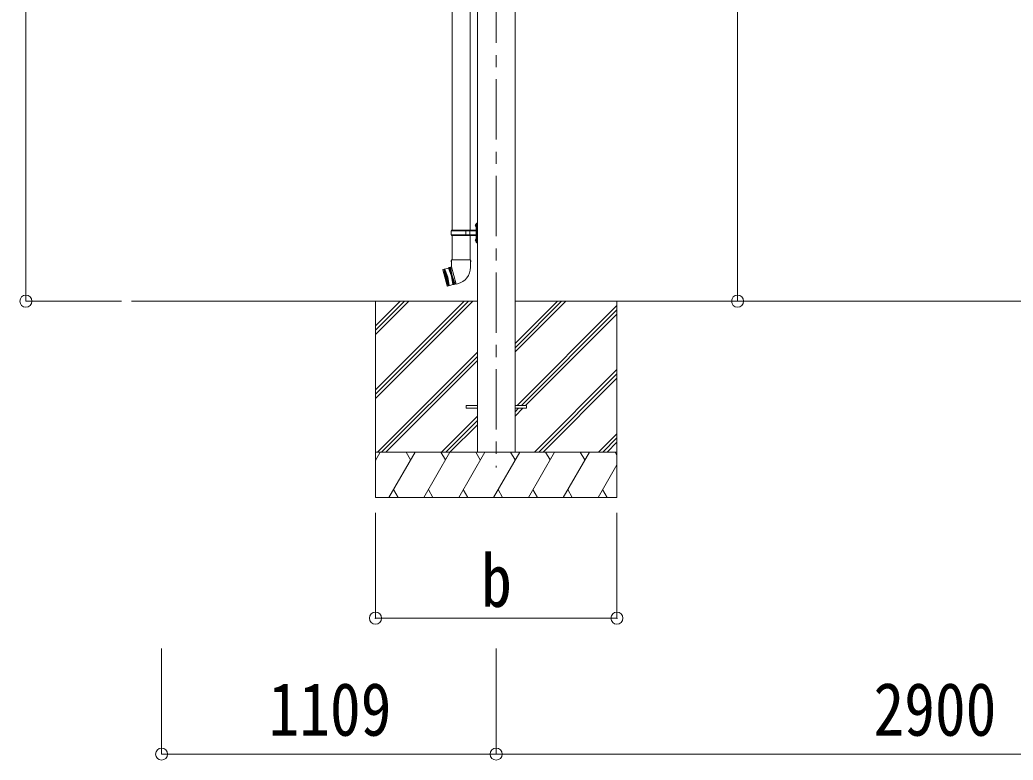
# Model space of a CAD drawing. Units: millimetres at full size, sheet at 1:40. Extents: x -11243 to 77708, y -7760 to 25636.
# Drawn here: x 48583 to 51873, y 10280 to 12731 of the extents above; entities that cross this region are included whole.
import ezdxf
from ezdxf.enums import TextEntityAlignment as Align

# ---------------------------------------------------------------- set-up
doc = ezdxf.new("R2010")
doc.units = ezdxf.units.MM
doc.header["$LTSCALE"] = 40
doc.header["$PDMODE"] = 32
doc.header["$PDSIZE"] = 40
doc.linetypes.add('CHAIN1', pattern=[8, 5, -1, 1, -1])
for name, color, linetype, lineweight in [('0-0_0', 7, 'Continuous', 9), ('0-1_本体', 5, 'CHAIN1', 9), ('0-3_ELV2', 4, 'Continuous', 9), ('0-6_OTH_LINE', 6, 'Continuous', 9), ('0-9_OUTLINE', 7, 'Continuous', 9)]:
    doc.layers.add(name, color=color, linetype=linetype, lineweight=lineweight)
doc.styles.add('ＭＳ ゴシック', font='')
doc.styles.get('ＭＳ ゴシック').set_extended_font_data('MS Gothic')

msp = doc.modelspace()

# ---------------------------------------------------------------- linework, layer by layer
at = {"layer": '0-0_0'}
for p, q in [((48952.26, 11799.85), (50098.32, 11799.85)), ((49760.82, 11799.85), (49760.82, 11149.85)), ((49760.82, 11505.67), (50055, 11799.85)), ((49760.82, 11491.53), (50069.14, 11799.85)), ((49760.82, 11477.39), (50083.28, 11799.85)), ((49760.82, 11689.52), (49871.15, 11799.85)), ((49760.82, 11703.66), (49857.01, 11799.85)), ((49760.82, 11717.8), (49842.87, 11799.85)), ((50223.32, 11799.85), (52998.24, 11799.85)), ((50223.32, 11631.52), (50391.65, 11799.85)), ((50223.32, 11645.66), (50377.51, 11799.85)), ((50223.32, 11659.81), (50363.37, 11799.85)), ((50230, 11454.35), (50560.82, 11785.17)), ((50560.82, 11799.85), (50560.82, 11149.85)), ((50244.14, 11454.35), (50560.82, 11771.03)), ((50258.28, 11454.35), (50560.82, 11756.89)), ((49767.13, 11299.85), (50098.32, 11631.04)), ((49781.27, 11299.85), (50098.32, 11616.9)), ((49795.41, 11299.85), (50098.32, 11602.76)), ((50287.63, 11299.85), (50560.82, 11573.04)), ((50301.77, 11299.85), (50560.82, 11558.9)), ((50315.91, 11299.85), (50560.82, 11544.76)), ((50223.32, 11419.39), (50249.28, 11445.35)), ((50223.32, 11433.53), (50235.14, 11445.35)), ((50098.32, 11418.91), (49979.26, 11299.85)), ((49993.4, 11299.85), (50098.32, 11404.77)), ((50007.54, 11299.85), (50098.32, 11390.63)), ((50499.76, 11299.85), (50560.82, 11360.91)), ((50513.9, 11299.85), (50560.82, 11346.77)), ((50528.04, 11299.85), (50560.82, 11332.63)), ((50560.82, 11299.85), (49760.82, 11299.85)), ((49760.82, 11272.35), (49776.7, 11299.85)), ((49805.57, 11149.85), (49892.17, 11299.85)), ((49877.17, 11273.87), (49862.17, 11299.85)), ((49921.04, 11149.85), (50007.64, 11299.85)), ((49992.64, 11273.87), (49977.64, 11299.85)), ((50036.51, 11149.85), (50123.11, 11299.85)), ((50108.11, 11273.87), (50093.11, 11299.85)), ((50151.98, 11149.85), (50238.58, 11299.85)), ((50223.58, 11273.87), (50208.58, 11299.85)), ((50267.45, 11149.85), (50354.05, 11299.85)), ((50339.05, 11273.87), (50324.05, 11299.85)), ((50382.92, 11149.85), (50469.52, 11299.85)), ((50439.52, 11299.85), (50454.52, 11273.87)), ((50554.99, 11299.85), (50560.82, 11289.75)), ((50498.39, 11149.85), (50560.82, 11257.99)), ((49820.56, 11175.83), (49835.56, 11149.85)), ((49936.03, 11175.83), (49951.03, 11149.85)), ((50051.51, 11175.83), (50066.51, 11149.85)), ((50166.98, 11175.83), (50181.97, 11149.85)), ((50282.45, 11175.83), (50297.44, 11149.85)), ((50397.92, 11175.83), (50412.91, 11149.85)), ((50513.38, 11175.83), (50528.38, 11149.85)), ((49760.82, 11149.85), (50560.82, 11149.85))]:
    msp.add_line(p, q, dxfattribs=at)
at = {"layer": '0-1_本体'}
msp.add_line((50160.82, 14454.68), (50160.82, 11249.24), dxfattribs=at)
at = {"layer": '0-3_ELV2'}
for p, q in [((50098.32, 11299.85), (50098.32, 14153.75)), ((50223.32, 14153.75), (50223.32, 11299.85)), ((50060.82, 11454.35), (50098.32, 11454.35)), ((50060.82, 11454.35), (50060.82, 11445.35)), ((50223.32, 11454.35), (50260.82, 11454.35)), ((50260.82, 11454.35), (50260.82, 11445.35)), ((50060.82, 11445.35), (50098.32, 11445.35)), ((50223.32, 11445.35), (50260.82, 11445.35))]:
    msp.add_line(p, q, dxfattribs=at)
at = {"layer": '0-6_OTH_LINE'}
for p, q in [((48602.63, 11799.85), (48602.63, 14373.62)), ((50960.49, 14154.85), (50960.49, 11799.85)), ((48602.63, 11799.85), (48918.87, 11799.85)), ((50960.49, 11799.85), (50320.46, 11799.85)), ((49760.82, 10749.85), (49760.82, 11098.85)), ((50560.82, 10749.85), (50560.82, 11098.85)), ((49760.82, 10749.85), (50560.82, 10749.85)), ((49052.26, 10299.85), (49052.26, 10649.85)), ((50160.86, 10299.85), (50160.86, 10649.85)), ((49052.26, 10299.85), (50160.86, 10299.85)), ((50160.86, 10299.85), (53060.74, 10299.85))]:
    msp.add_line(p, q, dxfattribs=at)
for p in [(48602.63, 11799.85), (50960.49, 11799.85), (49760.82, 10749.85), (50560.82, 10749.85), (49052.26, 10299.85), (50160.86, 10299.85)]:
    msp.add_point(p, dxfattribs=at)
at = {"layer": '0-9_OUTLINE'}
for p, q in [((50014.47, 12924.36), (50014.47, 12034.85)), ((50074.17, 12924.36), (50074.17, 12034.85)), ((50092.02, 12052), (50094.06, 12051)), ((50093.29, 12054), (50093.92, 12054)), ((50093.29, 12054), (50093.29, 12045.7)), ((50093.29, 12045.7), (50093.92, 12045.7)), ((50093.92, 12054), (50094.32, 12053.6)), ((50094.06, 12051), (50094.67, 12049.85)), ((50096.32, 12058.35), (50094.32, 12056.35)), ((50094.32, 12056.35), (50094.32, 11995.35)), ((50096.32, 12058.35), (50096.32, 11993.35)), ((50096.32, 12058.35), (50098.32, 12058.35)), ((50011.32, 12032.85), (50012.32, 12034.85)), ((50011.32, 12018.85), (50011.32, 12032.85)), ((50059.81, 12032.85), (50011.32, 12032.85)), ((50011.32, 12018.85), (50012.32, 12016.85)), ((50059.81, 12018.85), (50011.32, 12018.85)), ((50093.82, 12034.85), (50012.32, 12034.85)), ((50012.32, 12016.85), (50093.82, 12016.85)), ((50014.47, 12016.85), (50014.47, 11937.15)), ((50059.81, 12016.85), (50059.81, 12034.85)), ((50060.57, 12034.85), (50062.57, 12032.85)), ((50060.57, 12016.85), (50062.57, 12018.85)), ((50093.82, 12032.85), (50062.57, 12032.85)), ((50093.82, 12018.85), (50062.57, 12018.85)), ((50072.94, 12032.85), (50070.94, 12034.85)), ((50072.94, 12018.85), (50070.94, 12016.85)), ((50072.94, 12018.85), (50072.94, 12032.85)), ((50074.17, 12016.85), (50074.17, 11937.15)), ((50092.02, 12004), (50094.06, 12003)), ((50093.29, 12006), (50093.92, 12006)), ((50093.29, 12006), (50093.29, 11997.7)), ((50093.29, 11997.7), (50093.92, 11997.7)), ((50093.92, 12006), (50093.92, 11997.7)), ((50093.92, 12006), (50094.32, 12005.6)), ((50093.92, 11997.7), (50094.32, 11998.1)), ((50094.06, 12003), (50094.67, 12001.85)), ((50094.32, 11995.35), (50096.32, 11993.35)), ((50098.32, 11993.35), (50096.32, 11993.35)), ((50012.62, 11937.15), (50010.92, 11932.65)), ((50012.65, 11932.15), (50010.92, 11932.65)), ((50012.76, 11913.9), (50012.37, 11913.8)), ((50012.37, 11913.8), (50027.97, 11855.55)), ((50076.02, 11937.15), (50012.62, 11937.15)), ((50012.62, 11937.15), (50012.76, 11913.9)), ((50076.02, 11937.15), (50075.87, 11912.15)), ((49984.04, 11903.62), (49984.39, 11904.23)), ((49984.04, 11903.62), (49998.35, 11850.2)), ((50002.26, 11909.02), (49984.39, 11904.23)), ((49998.96, 11849.85), (49984.39, 11904.23)), ((49988.25, 11905.27), (50002.82, 11850.89)), ((49992.64, 11877.3), (49988.25, 11905.27)), ((49990.18, 11905.79), (50004.76, 11851.4)), ((50000.37, 11879.37), (49990.18, 11905.79)), ((50004.9, 11910.76), (50002.26, 11909.02)), ((50004.9, 11910.76), (50006.83, 11911.28)), ((50019.99, 11854.45), (50004.9, 11910.76)), ((50009.79, 11911.82), (50006.83, 11911.28)), ((50006.83, 11911.28), (50021.92, 11854.97)), ((50012.69, 11912.59), (50009.79, 11911.82)), ((50009.79, 11911.82), (50014.37, 11883.12)), ((50024.75, 11855.99), (50014.37, 11883.12)), ((49992.64, 11877.3), (50002.82, 11850.89)), ((49998.96, 11849.85), (49998.35, 11850.2)), ((50016.83, 11854.64), (49998.96, 11849.85)), ((50000.37, 11879.37), (50004.76, 11851.4)), ((50019.99, 11854.45), (50016.83, 11854.64)), ((50019.99, 11854.45), (50021.92, 11854.97)), ((50024.75, 11855.99), (50021.92, 11854.97)), ((50027.65, 11856.76), (50024.75, 11855.99)), ((50027.97, 11855.55), (50032.88, 11856.87))]:
    msp.add_line(p, q, dxfattribs=at)
for points in [[(50092.02, 12047.7), (50094.06, 12048.7), (50094.67, 12049.85)], [(50093.92, 12054), (50093.92, 12045.7), (50094.32, 12046.1)], [(50092.02, 11999.7), (50094.06, 12000.7), (50094.67, 12001.85)], [(50076.02, 11937.15), (50077.52, 11932.65), (50075.99, 11932.15)], [(50002.26, 11909.02), (50012.44, 11882.61), (50016.83, 11854.64)]]:
    msp.add_lwpolyline(points, dxfattribs=at)
for centre, radius, start, end in [((50097.62, 12049.85), 6, 136.21765, 223.78235), ((50093.82, 12035.35), 0.5, 270, 0), ((50093.82, 12033.35), 0.5, 270, 0), ((50093.82, 12018.35), 0.5, 0, 90), ((50093.82, 12016.35), 0.5, 0, 90), ((50097.62, 12001.85), 6, 136.21765, 223.78235), ((50017.87, 11912.89), 58, 285, 359.65623)]:
    msp.add_arc(centre, radius, start, end, dxfattribs=at)

# ---------------------------------------------------------------- texts
at = {"layer": '0-6_OTH_LINE', "color": 7, "style": 'ＭＳ ゴシック', "width": 0.85}
for s, p in [('b', (50110.82, 10734.85)), ('1109', (49406.56, 10307.85)), ('2900', (51410.8, 10307.85))]:
    msp.add_text(s, height=176, dxfattribs=at).set_placement(p, align=Align.BOTTOM_LEFT)

doc.saveas('drawing.dxf')
